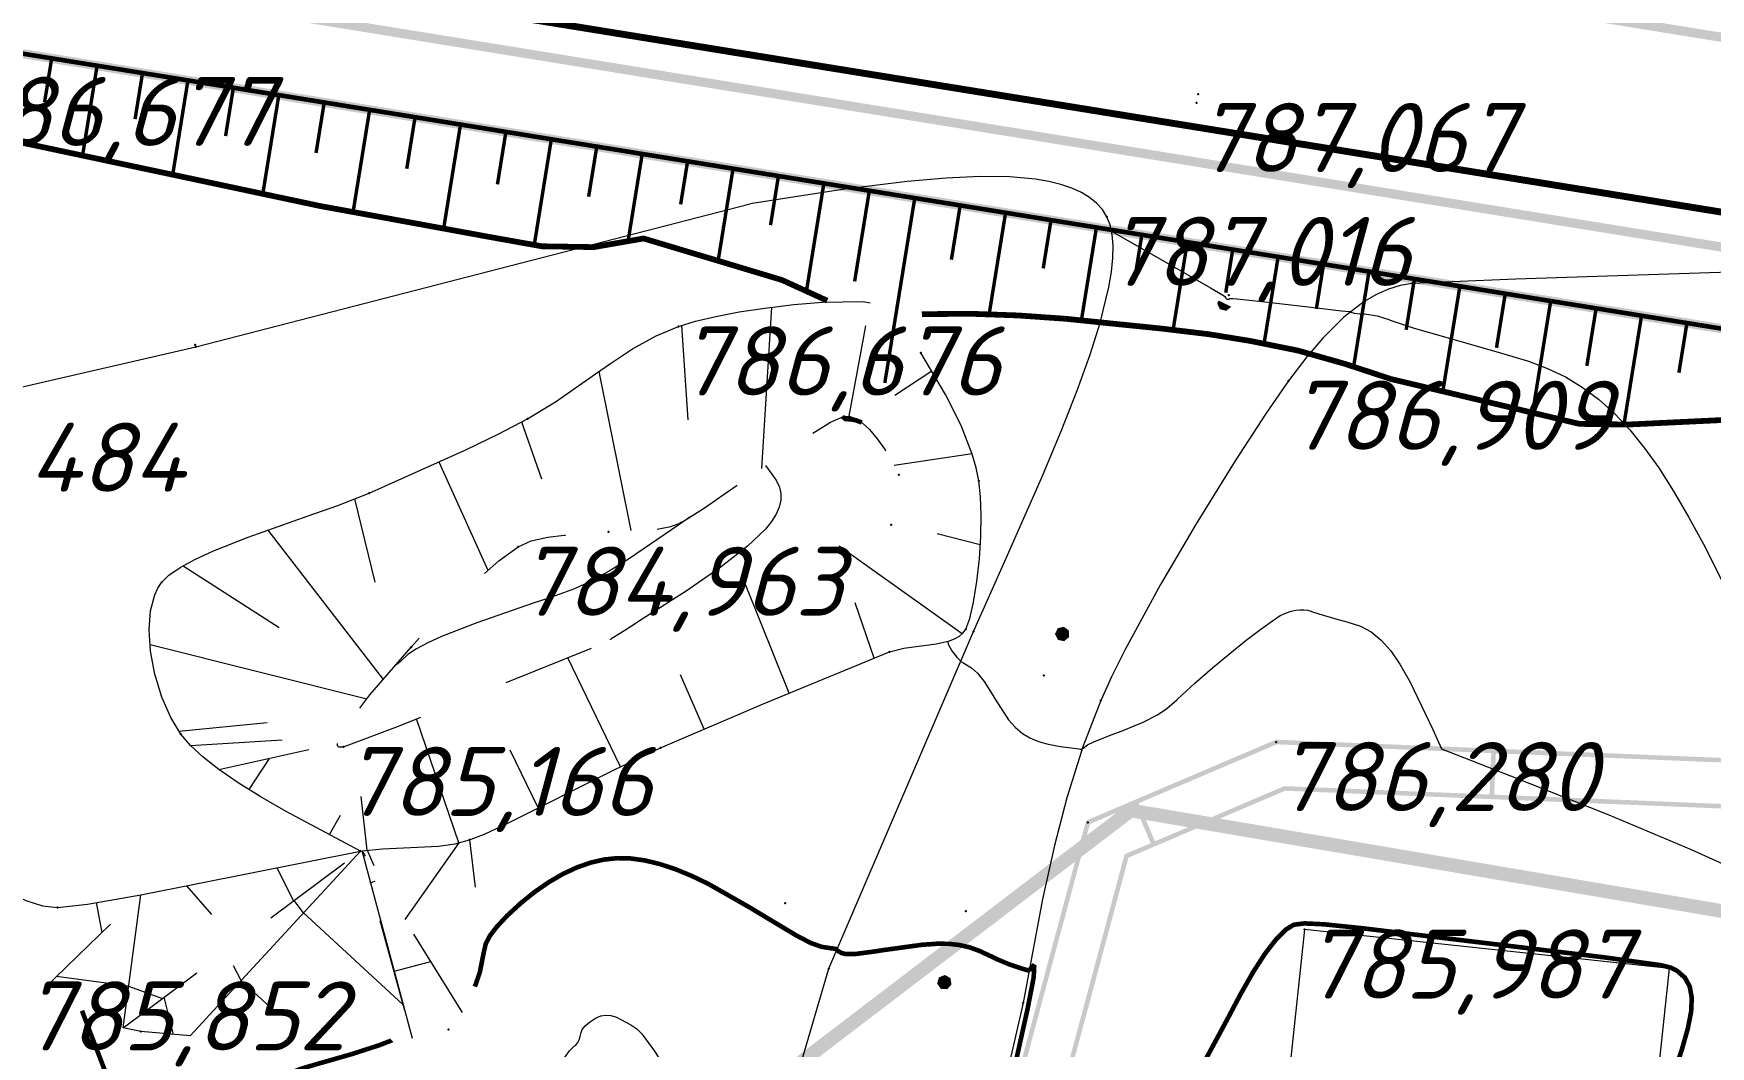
# Model space of a CAD drawing. Header units: metres. Extents: x 629572 to 645168, y 4785785 to 4790166.
# Drawn here: x 634418.71 to 634455.15, y 4788215.38 to 4788237.39 of the extents above; entities that cross this region are included whole.
import ezdxf

# ---------------------------------------------------------------- set-up
doc = ezdxf.new("R2010")
doc.units = ezdxf.units.M
for name, pattern in [('Сплошная', [0]), ('Сплошная_0_50', [0]), ('Штриховая 2', [4, 2, -2]), ('Штриховая 2_0_50', [2, 1, -1])]:
    doc.linetypes.add(name, pattern=pattern)
for name, color, linetype in [('Горизонтали', 7, 'CONTINUOUS'), ('Дороги с покрытием (край_ бровка)', 7, 'CONTINUOUS'), ('Дороги с покрытием (осевая линия)', 7, 'CONTINUOUS'), ('Дорожные полосы', 7, 'CONTINUOUS'), ('Здания и строения', 7, 'CONTINUOUS'), ('красная линия', 7, 'CONTINUOUS'), ('Нурсултан', 7, 'CONTINUOUS'), ('Общая поверхность по верху_ ПЧ или ДП_откосы', 7, 'CONTINUOUS'), ('Ограды каменные и жб (H более 1м) - по краю', 7, 'CONTINUOUS'), ('Укрепленная часть обочины', 7, 'CONTINUOUS')]:
    doc.layers.add(name, color=color, linetype=linetype)
doc.styles.add('ISOCPEUR', font='isocpeui.ttf')

msp = doc.modelspace()

# ---------------------------------------------------------------- hatches: boundary and pattern name
at = {"layer": 'Дороги с покрытием (осевая линия)'}
for points in [[(634444.732, 4788231.451), (634444.735, 4788231.454), (634444.734, 4788231.455), (634444.726, 4788231.459), (634444.726, 4788231.459), (634444.726, 4788231.459), (634444.716, 4788231.464), (634444.479, 4788231.582), (634444.471, 4788231.587), (634444.462, 4788231.591), (634444.432, 4788231.533), (634444.441, 4788231.528), (634444.432, 4788231.524), (634444.476, 4788231.429), (634444.487, 4788231.406), (634444.488, 4788231.403), (634444.489, 4788231.402), (634444.494, 4788231.401), (634444.494, 4788231.403), (634444.496, 4788231.41), (634444.494, 4788231.401), (634444.546, 4788231.396), (634444.559, 4788231.395), (634444.494, 4788231.401), (634444.62, 4788231.37), (634444.622, 4788231.378), (634444.621, 4788231.375), (634444.62, 4788231.37), (634444.629, 4788231.372), (634444.635, 4788231.378), (634444.671, 4788231.416), (634444.629, 4788231.372)], [(634441.209, 4788224.275), (634441.213, 4788224.278), (634441.213, 4788224.283), (634441.203, 4788224.283), (634441.213, 4788224.283), (634441.212, 4788224.344), (634441.211, 4788224.345), (634441.21, 4788224.402), (634441.21, 4788224.412), (634441.2, 4788224.412), (634441.21, 4788224.412), (634441.21, 4788224.417), (634441.206, 4788224.42), (634441.203, 4788224.415), (634441.2, 4788224.412), (634441.206, 4788224.42), (634441.173, 4788224.446), (634441.104, 4788224.5), (634441.1, 4788224.503), (634441.098, 4788224.502), (634441.095, 4788224.502), (634441.076, 4788224.494), (634441.034, 4788224.477), (634441.095, 4788224.502), (634440.969, 4788224.471), (634440.964, 4788224.47), (634440.962, 4788224.466), (634440.96, 4788224.461), (634440.959, 4788224.459), (634440.907, 4788224.346), (634440.905, 4788224.341), (634440.908, 4788224.337), (634440.955, 4788224.244), (634440.967, 4788224.221), (634440.968, 4788224.218), (634440.969, 4788224.217), (634440.973, 4788224.216), (634440.974, 4788224.218), (634440.975, 4788224.226), (634440.973, 4788224.216), (634441.101, 4788224.19), (634441.102, 4788224.197), (634441.102, 4788224.195), (634441.101, 4788224.19), (634441.106, 4788224.189), (634441.109, 4788224.192)], [(634438.654, 4788216.727), (634438.657, 4788216.73), (634438.656, 4788216.735), (634438.646, 4788216.734), (634438.656, 4788216.735), (634438.636, 4788216.854), (634438.635, 4788216.864), (634438.634, 4788216.868), (634438.63, 4788216.871), (634438.627, 4788216.866), (634438.625, 4788216.862), (634438.63, 4788216.871), (634438.593, 4788216.891), (634438.516, 4788216.934), (634438.512, 4788216.936), (634438.51, 4788216.936), (634438.507, 4788216.934), (634438.511, 4788216.925), (634438.507, 4788216.934), (634438.489, 4788216.924), (634438.451, 4788216.901), (634438.507, 4788216.934), (634438.387, 4788216.885), (634438.381, 4788216.879), (634438.345, 4788216.754), (634438.343, 4788216.749), (634438.346, 4788216.745), (634438.354, 4788216.751), (634438.346, 4788216.745), (634438.407, 4788216.659), (634438.421, 4788216.639), (634438.423, 4788216.636), (634438.424, 4788216.635), (634438.429, 4788216.634), (634438.559, 4788216.627), (634438.559, 4788216.637), (634438.559, 4788216.632), (634438.559, 4788216.627), (634438.567, 4788216.63), (634438.572, 4788216.638), (634438.603, 4788216.685), (634438.567, 4788216.63)]]:
    msp.add_hatch(color=7, dxfattribs=at).paths.add_polyline_path(points)
at = {"layer": 'Ограды каменные и жб (H более 1м) - по краю'}
for points in [[(634445.426, 4788221.929), (634442.64, 4788220.741), (634442.594, 4788220.721), (634442.613, 4788220.675), (634443.006, 4788219.755), (634443.025, 4788219.709), (634443.071, 4788219.729), (634445.857, 4788220.918), (634445.908, 4788220.939), (634445.908, 4788220.941), (634445.906, 4788220.949), (634445.906, 4788220.948), (634445.908, 4788220.939), (634448.233, 4788220.844), (634450.346, 4788220.758), (634450.35, 4788220.858), (634448.237, 4788220.944), (634445.89, 4788221.04), (634445.818, 4788221.01), (634443.078, 4788219.84), (634442.725, 4788220.668), (634445.465, 4788221.837), (634445.723, 4788221.948), (634445.723, 4788221.948), (634445.723, 4788221.948), (634445.723, 4788221.948), (634448.274, 4788221.844), (634450.387, 4788221.757), (634450.391, 4788221.857), (634448.278, 4788221.943), (634445.716, 4788222.048), (634445.705, 4788222.048), (634445.694, 4788222.044)], [(634456.317, 4788221.515), (634458.43, 4788221.429), (634458.434, 4788221.529), (634456.321, 4788221.615), (634453.467, 4788221.732), (634450.441, 4788221.855), (634450.391, 4788221.857), (634450.389, 4788221.807), (634450.439, 4788221.805), (634450.389, 4788221.807), (634450.348, 4788220.808), (634450.346, 4788220.758), (634450.396, 4788220.756), (634450.398, 4788220.806), (634450.396, 4788220.756), (634453.423, 4788220.633), (634456.276, 4788220.516), (634458.389, 4788220.43), (634458.393, 4788220.53), (634456.28, 4788220.616), (634453.427, 4788220.733), (634450.45, 4788220.854), (634450.487, 4788221.753), (634453.463, 4788221.632)], [(634441.401, 4788219.237), (634441.664, 4788220.216), (634441.623, 4788220.251), (634441.623, 4788220.251), (634441.662, 4788220.217), (634441.664, 4788220.216), (634442.633, 4788220.629), (634442.594, 4788220.721), (634441.602, 4788220.298), (634441.58, 4788220.288), (634441.574, 4788220.265), (634441.305, 4788219.263), (634440.563, 4788216.505), (634439.778, 4788213.58), (634439.765, 4788213.531), (634439.813, 4788213.518), (634440.779, 4788213.259), (634440.827, 4788213.246), (634440.84, 4788213.294), (634440.792, 4788213.307), (634440.84, 4788213.294), (634441.626, 4788216.22), (634442.367, 4788218.978), (634442.504, 4788219.487), (634442.482, 4788219.505), (634442.443, 4788219.539), (634442.42, 4788219.559), (634442.27, 4788219.004), (634441.529, 4788216.246), (634440.756, 4788213.369), (634439.887, 4788213.602), (634440.66, 4788216.479)], [(634442.444, 4788219.539), (634442.466, 4788219.52), (634442.504, 4788219.487), (634443.025, 4788219.709), (634442.986, 4788219.801), (634442.42, 4788219.559)]]:
    msp.add_hatch(color=7, dxfattribs=at).paths.add_polyline_path(points)

# ---------------------------------------------------------------- linework, layer by layer
at = {"layer": 'Горизонтали', "color": 34, "linetype": 'Сплошная', "lineweight": 0, "true_color": 0xa55200, "flags": 128}
for points, elevation in [([(634442.134, 4788233.098), (634442.422, 4788232.934), (634443.655, 4788232.233), (634444.285, 4788231.871), (634444.462, 4788231.766), (634444.528, 4788231.725), (634444.564, 4788231.7), (634444.593, 4788231.677), (634444.611, 4788231.654), (634444.613, 4788231.649), (634444.637, 4788231.619), (634444.68, 4788231.623), (634444.682, 4788231.624), (634444.706, 4788231.632), (634444.731, 4788231.636), (634444.773, 4788231.636), (634444.864, 4788231.629), (634445.401, 4788231.571), (634445.904, 4788231.513), (634446.474, 4788231.447), (634446.953, 4788231.392), (634447.135, 4788231.371), (634447.219, 4788231.361), (634447.31, 4788231.351), (634447.317, 4788231.35), (634447.331, 4788231.348)], 787), ([(634447.331, 4788231.348), (634447.337, 4788231.342), (634447.407, 4788231.314), (634447.528, 4788231.305), (634447.641, 4788231.299), (634447.904, 4788231.259), (634448.158, 4788231.181), (634448.193, 4788231.167), (634448.708, 4788230.993), (634449.853, 4788230.664), (634450.656, 4788230.436), (634451.195, 4788230.273), (634451.611, 4788230.116), (634451.998, 4788229.93), (634452.361, 4788229.711), (634452.719, 4788229.446), (634453.063, 4788229.138), (634453.396, 4788228.785), (634453.72, 4788228.385), (634454.025, 4788227.954), (634454.346, 4788227.451), (634454.682, 4788226.877), (634455.035, 4788226.23), (634455.776, 4788224.741), (634456.629, 4788222.869), (634457.047, 4788221.926), (634457.164, 4788221.662), (634457.202, 4788221.578), (634457.224, 4788221.529), (634457.224, 4788221.528)], 787), ([(634434.614, 4788228.006), (634434.754, 4788227.818), (634434.855, 4788227.671), (634434.916, 4788227.536), (634434.947, 4788227.397), (634434.945, 4788227.254), (634434.911, 4788227.104), (634434.844, 4788226.949), (634434.745, 4788226.79), (634434.612, 4788226.625), (634434.224, 4788226.254), (634433.653, 4788225.807), (634432.91, 4788225.29), (634431.937, 4788224.664), (634431.66, 4788224.489), (634431.441, 4788224.351), (634431.274, 4788224.246), (634431.259, 4788224.236), (634431.233, 4788224.22)], 785.5), ([(634432.971, 4788226.886), (634432.732, 4788226.717), (634431.638, 4788225.968), (634431.22, 4788225.713), (634430.789, 4788225.478), (634430.467, 4788225.329), (634429.904, 4788225.127), (634429.566, 4788225.012), (634428.343, 4788224.589), (634427.574, 4788224.292), (634427.277, 4788224.156), (634427.033, 4788224.024), (634426.844, 4788223.897), (634426.696, 4788223.765), (634426.687, 4788223.756), (634426.624, 4788223.697), (634426.598, 4788223.679), (634426.591, 4788223.68), (634426.589, 4788223.682), (634426.589, 4788223.683), (634426.588, 4788223.684), (634426.588, 4788223.684), (634426.588, 4788223.684)], 785), ([(634441.496, 4788221.84), (634441.521, 4788221.865), (634441.612, 4788221.936), (634441.747, 4788222.005), (634442.093, 4788222.137), (634442.405, 4788222.252), (634442.823, 4788222.427), (634443.136, 4788222.588), (634443.339, 4788222.727), (634443.55, 4788222.914), (634443.569, 4788222.932), (634443.944, 4788223.275), (634444.328, 4788223.608), (634444.703, 4788223.92), (634445.063, 4788224.208), (634445.379, 4788224.451), (634445.629, 4788224.633), (634445.802, 4788224.746), (634445.933, 4788224.805), (634446.04, 4788224.84), (634446.136, 4788224.862), (634446.225, 4788224.873), (634446.31, 4788224.873), (634446.391, 4788224.862), (634446.47, 4788224.838), (634446.481, 4788224.834), (634446.64, 4788224.781), (634447.007, 4788224.678), (634447.245, 4788224.611), (634447.542, 4788224.513), (634447.776, 4788224.389), (634447.995, 4788224.212), (634448.201, 4788223.978), (634448.398, 4788223.689), (634448.614, 4788223.311), (634449.118, 4788222.267), (634449.306, 4788221.851)], 786.5), ([(634438.58, 4788224.185), (634438.579, 4788224.177), (634438.585, 4788224.123), (634438.661, 4788223.982), (634438.715, 4788223.913), (634438.773, 4788223.845), (634438.82, 4788223.791), (634438.834, 4788223.775), (634438.846, 4788223.761), (634438.855, 4788223.751), (634438.856, 4788223.75), (634438.857, 4788223.749)], 786.5), ([(634438.857, 4788223.749), (634438.921, 4788223.713), (634439.09, 4788223.607), (634439.223, 4788223.493), (634439.365, 4788223.314), (634439.573, 4788222.977), (634439.574, 4788222.975), (634439.898, 4788222.483), (634440.047, 4788222.314), (634440.196, 4788222.185), (634440.357, 4788222.086), (634440.544, 4788222.008), (634440.756, 4788221.95), (634441.023, 4788221.904), (634441.434, 4788221.847), (634441.463, 4788221.844), (634441.477, 4788221.842), (634441.493, 4788221.84), (634441.493, 4788221.84), (634441.496, 4788221.84)], 786.5), ([(634449.306, 4788221.851), (634450.806, 4788221.265), (634452.938, 4788220.417), (634454.733, 4788219.661), (634456.331, 4788218.94), (634457.709, 4788218.261), (634458.872, 4788217.631), (634460.368, 4788216.764), (634461.655, 4788216.016), (634462.626, 4788215.482), (634463.55, 4788215.012), (634464.45, 4788214.598), (634465.586, 4788214.137), (634466.738, 4788213.735), (634467.868, 4788213.406), (634468.952, 4788213.157), (634469.963, 4788212.992), (634470.897, 4788212.911), (634471.333, 4788212.903), (634471.747, 4788212.916), (634472.138, 4788212.95), (634472.506, 4788213.006), (634473.038, 4788213.135), (634473.552, 4788213.32), (634474.048, 4788213.561), (634474.528, 4788213.859), (634474.983, 4788214.207), (634475.431, 4788214.614), (634475.872, 4788215.082), (634476.389, 4788215.695), (634476.651, 4788216.011), (634477.013, 4788216.402), (634477.325, 4788216.671), (634477.46, 4788216.758), (634477.584, 4788216.816), (634477.696, 4788216.844), (634477.81, 4788216.847), (634477.862, 4788216.845), (634477.91, 4788216.842), (634477.944, 4788216.841), (634477.947, 4788216.84), (634477.952, 4788216.84)], 786.5), ([(634419.626, 4788205.448), (634417.328, 4788206.02), (634414.185, 4788206.811), (634411.876, 4788207.419), (634410.223, 4788207.892), (634409.654, 4788208.074), (634409.257, 4788208.22), (634409.063, 4788208.31), (634408.952, 4788208.386), (634408.923, 4788208.449), (634408.974, 4788208.499), (634409.101, 4788208.536), (634409.309, 4788208.565), (634410.05, 4788208.602), (634410.69, 4788208.63), (634411.058, 4788208.672), (634411.214, 4788208.713), (634411.326, 4788208.771), (634411.403, 4788208.848), (634411.468, 4788208.968), (634411.531, 4788209.089), (634411.602, 4788209.182), (634411.697, 4788209.266), (634411.818, 4788209.344), (634412.157, 4788209.487), (634412.628, 4788209.612), (634413.366, 4788209.742), (634414.391, 4788209.874), (634415.713, 4788210.011), (634417.684, 4788210.191), (634420.783, 4788210.487), (634421.916, 4788210.628), (634423.2, 4788210.816), (634424.037, 4788210.94), (634424.556, 4788210.997), (634424.971, 4788211.012), (634425.314, 4788210.985), (634425.575, 4788210.926), (634425.837, 4788210.833), (634426.104, 4788210.704), (634426.431, 4788210.513), (634426.795, 4788210.309), (634426.922, 4788210.263), (634427.034, 4788210.246), (634427.18, 4788210.266), (634427.333, 4788210.34), (634427.502, 4788210.47), (634427.749, 4788210.702), (634428.126, 4788211.052), (634428.46, 4788211.315), (634428.79, 4788211.532), (634429.285, 4788211.824), (634429.854, 4788212.161), (634430.222, 4788212.415), (634430.49, 4788212.652), (634430.659, 4788212.878), (634430.716, 4788213.008), (634430.749, 4788213.146), (634430.757, 4788213.293), (634430.741, 4788213.451), (634430.64, 4788213.792), (634430.424, 4788214.241), (634430.268, 4788214.56), (634430.202, 4788214.778), (634430.194, 4788214.97), (634430.243, 4788215.134), (634430.353, 4788215.284), (634430.462, 4788215.394), (634430.463, 4788215.394), (634430.489, 4788215.414), (634430.512, 4788215.437), (634430.535, 4788215.468), (634430.565, 4788215.527), (634430.589, 4788215.6), (634430.606, 4788215.684), (634430.606, 4788215.685), (634430.629, 4788215.749), (634430.699, 4788215.831), (634430.81, 4788215.927), (634430.923, 4788216), (634431.034, 4788216.046), (634431.141, 4788216.064), (634431.253, 4788216.054), (634431.379, 4788216.017), (634431.688, 4788215.853), (634431.82, 4788215.763), (634431.926, 4788215.66), (634432.203, 4788215.278), (634432.344, 4788215.057), (634432.661, 4788214.564), (634432.919, 4788214.2), (634433.161, 4788213.905), (634433.387, 4788213.679), (634433.648, 4788213.488), (634433.935, 4788213.344), (634434.244, 4788213.25), (634434.598, 4788213.199), (634434.719, 4788213.187), (634434.772, 4788213.182), (634434.833, 4788213.176), (634434.836, 4788213.176), (634434.845, 4788213.175)], 785.5)]:
    msp.add_lwpolyline(points, dxfattribs=dict(at, elevation=elevation))
at = {"layer": 'Горизонтали', "color": 34, "linetype": 'Сплошная', "lineweight": 0, "const_width": 0.1, "elevation": 786, "flags": 128}
for points in [[(634436.295, 4788229.068), (634436.303, 4788229.057), (634436.354, 4788229.015), (634436.417, 4788229.012), (634436.458, 4788229.012), (634436.581, 4788228.989), (634436.685, 4788228.948), (634436.705, 4788228.938)], [(634428.298, 4788216.683), (634428.317, 4788216.731), (634428.407, 4788216.999), (634428.493, 4788217.431), (634428.495, 4788217.44), (634428.535, 4788217.614), (634428.621, 4788217.782), (634428.774, 4788217.983), (634428.999, 4788218.222), (634429.293, 4788218.494), (634429.598, 4788218.74), (634429.905, 4788218.953), (634430.212, 4788219.131), (634430.515, 4788219.272), (634430.813, 4788219.377), (634431.106, 4788219.444), (634431.393, 4788219.474), (634431.681, 4788219.468), (634431.987, 4788219.426), (634432.309, 4788219.349), (634432.65, 4788219.237), (634433.003, 4788219.092), (634433.38, 4788218.911), (634434.268, 4788218.405), (634434.656, 4788218.171), (634435.275, 4788217.8), (634435.593, 4788217.633), (634435.831, 4788217.548), (634436.052, 4788217.514), (634436.064, 4788217.514), (634436.145, 4788217.499), (634436.145, 4788217.499), (634436.151, 4788217.489), (634436.162, 4788217.479), (634436.164, 4788217.476)], [(634439.17, 4788211.127), (634439.275, 4788211.431), (634439.707, 4788212.624), (634439.782, 4788212.772), (634439.86, 4788212.83), (634439.979, 4788212.834), (634440.226, 4788212.783), (634440.369, 4788212.751), (634440.742, 4788212.68), (634441.075, 4788212.646), (634441.394, 4788212.645), (634441.697, 4788212.68), (634441.988, 4788212.75), (634442.263, 4788212.856), (634442.523, 4788212.997), (634442.766, 4788213.174), (634442.975, 4788213.364), (634443.188, 4788213.595), (634443.405, 4788213.868), (634443.629, 4788214.183), (634444.09, 4788214.934), (634444.659, 4788215.99), (634444.929, 4788216.502), (634445.217, 4788217.008), (634445.477, 4788217.409), (634445.71, 4788217.709), (634445.931, 4788217.928), (634446.095, 4788218.027), (634446.325, 4788218.057), (634446.749, 4788218.037), (634447.552, 4788217.955), (634452.841, 4788217.319), (634454.069, 4788217.149), (634454.286, 4788217.096), (634454.427, 4788217.024), (634454.596, 4788216.876), (634454.699, 4788216.686), (634454.744, 4788216.441), (634454.73, 4788216.139), (634454.658, 4788215.773), (634454.526, 4788215.305), (634454.337, 4788214.742), (634454.075, 4788214.04), (634453.883, 4788213.538)], [(634436.164, 4788217.476), (634436.188, 4788217.458), (634436.263, 4788217.415), (634436.356, 4788217.391), (634436.583, 4788217.393), (634437.017, 4788217.451), (634437.159, 4788217.474), (634438.015, 4788217.592), (634438.334, 4788217.614), (634438.599, 4788217.613), (634438.829, 4788217.587), (634439.049, 4788217.536), (634439.261, 4788217.46), (634439.514, 4788217.342), (634439.622, 4788217.288), (634439.909, 4788217.167), (634440.225, 4788217.063), (634440.306, 4788217.04), (634440.337, 4788217.031), (634440.342, 4788217.031), (634440.342, 4788217.031), (634440.342, 4788217.031), (634440.342, 4788217.032), (634440.342, 4788217.032), (634440.342, 4788217.032)], [(634440.342, 4788217.032), (634440.38, 4788217.081), (634440.429, 4788217.131), (634440.454, 4788217.115), (634440.442, 4788216.882), (634440.31, 4788216.2), (634439.983, 4788214.733), (634439.976, 4788214.702), (634439.733, 4788213.622), (634439.497, 4788212.577), (634439.313, 4788211.762), (634439.313, 4788211.762), (634439.244, 4788211.452), (634439.213, 4788211.315), (634439.177, 4788211.156), (634439.176, 4788211.151), (634439.17, 4788211.127)], [(634419.76, 4788216.16), (634419.786, 4788216.093), (634419.974, 4788215.596), (634420.395, 4788214.502), (634420.677, 4788213.797), (634420.782, 4788213.587), (634420.831, 4788213.535), (634420.887, 4788213.506), (634421.044, 4788213.507), (634421.326, 4788213.588), (634421.753, 4788213.739), (634422.271, 4788213.949), (634423.004, 4788214.267), (634424.06, 4788214.721), (634424.532, 4788214.901), (634424.937, 4788215.021), (634424.969, 4788215.029), (634425.63, 4788215.218), (634426.224, 4788215.411), (634426.46, 4788215.502), (634426.472, 4788215.507), (634426.482, 4788215.512), (634426.489, 4788215.515), (634426.49, 4788215.515), (634426.491, 4788215.516)]]:
    msp.add_lwpolyline(points, dxfattribs=at)
at = {"layer": 'Дороги с покрытием (край_ бровка)', "color": 251, "linetype": 'Сплошная', "lineweight": 0, "true_color": 0x636466, "flags": 128}
for points in [[(634432.481, 4788203.403), (634432.843, 4788205.508), (634433.684, 4788208.256), (634434.01, 4788210.333), (634435.992, 4788217.076), (634439.137, 4788224.4), (634439.841, 4788225.993), (634440.611, 4788227.732), (634441.041, 4788228.752), (634441.39, 4788229.635), (634441.671, 4788230.416), (634441.888, 4788231.107), (634442.077, 4788231.879), (634442.134, 4788232.215), (634442.165, 4788232.518), (634442.171, 4788232.789), (634442.151, 4788233.027), (634442.106, 4788233.235), (634442.035, 4788233.41), (634441.936, 4788233.566), (634441.81, 4788233.706), (634441.658, 4788233.831), (634441.478, 4788233.941), (634441.271, 4788234.035), (634441.036, 4788234.114), (634440.773, 4788234.178), (634440.482, 4788234.227), (634439.925, 4788234.277), (634439.28, 4788234.286), (634438.541, 4788234.253), (634437.692, 4788234.178), (634436.291, 4788234.002), (634434.284, 4788233.695)], [(634400.698, 4788224.822), (634403.583, 4788225.392), (634410.109, 4788224.687), (634414.849, 4788228.885), (634422.233, 4788230.582), (634434.284, 4788233.695)], [(634528.275, 4788177.752), (634528.275, 4788177.752), (634529.42, 4788179.687), (634530.003, 4788180.718), (634530.503, 4788181.65), (634531.016, 4788182.685), (634531.459, 4788183.669), (634531.919, 4788184.818), (634532.482, 4788186.338), (634533.638, 4788189.669), (634534.671, 4788192.819), (634535.071, 4788194.119), (634535.501, 4788195.614), (634536.059, 4788197.643), (634536.273, 4788198.428), (634537.068, 4788201.235), (634538.082, 4788204.542), (634539.085, 4788207.744), (634539.154, 4788207.96), (634539.829, 4788210.124), (634540.081, 4788210.937), (634540.205, 4788211.33), (634540.563, 4788212.541), (634540.686, 4788213.054), (634540.731, 4788213.388), (634540.708, 4788213.655), (634540.625, 4788213.94), (634540.502, 4788214.205), (634540.337, 4788214.473), (634540.156, 4788214.711), (634539.952, 4788214.934), (634537.895, 4788216.838), (634534.321, 4788220.097), (634532.731, 4788221.526), (634531.907, 4788222.244), (634530.934, 4788223.009), (634530.391, 4788223.381), (634529.886, 4788223.674), (634529.312, 4788223.933), (634529.033, 4788224.028), (634528.756, 4788224.101), (634527.778, 4788224.262), (634525.718, 4788224.539), (634523.855, 4788224.778), (634520.45, 4788225.218), (634517.458, 4788225.626), (634515.192, 4788225.968), (634512.614, 4788226.403), (634508.747, 4788227.084), (634502.673, 4788228.174), (634500.468, 4788228.57), (634493.429, 4788229.819), (634491.289, 4788230.212), (634488.368, 4788230.8), (634488.041, 4788230.867), (634484.969, 4788231.479), (634482.648, 4788231.892), (634481.177, 4788232.114), (634479.798, 4788232.287), (634478.485, 4788232.414), (634477.225, 4788232.495), (634475.71, 4788232.538), (634473.597, 4788232.552), (634470.9, 4788232.537), (634467.648, 4788232.492), (634461.827, 4788232.372), (634455.357, 4788232.197), (634450.923, 4788232.053), (634448.669, 4788231.958), (634448.41, 4788231.917), (634448.15, 4788231.839), (634447.889, 4788231.723), (634447.626, 4788231.569), (634447.184, 4788231.227), (634446.729, 4788230.774), (634446.38, 4788230.366), (634445.98, 4788229.848), (634445.494, 4788229.146), (634444.819, 4788228.105), (634443.974, 4788226.737), (634443.2, 4788225.419), (634442.428, 4788224.006), (634442.133, 4788223.413), (634441.901, 4788222.903), (634441.511, 4788221.893), (634441.162, 4788220.786), (634440.893, 4788219.753), (634440.634, 4788218.582), (634440.211, 4788216.334), (634438.127, 4788207.244), (634436.202, 4788203.074)]]:
    msp.add_lwpolyline(points, dxfattribs=at)
at = {"layer": 'Дорожные полосы', "color": 5, "linetype": 'Сплошная_0_50', "lineweight": 0, "true_color": 0x0000ff, "const_width": 0.2, "flags": 128}
msp.add_lwpolyline([(634184.117, 4788279.697), (634206.908, 4788276.342), (634206.91, 4788276.342), (634206.912, 4788276.341, 0.000471), (634281.527, 4788265.429), (634281.529, 4788265.428), (634281.531, 4788265.428), (634283.009, 4788265.213), (635550.153, 4788060.113), (635648.941, 4788044.579), (635678.505, 4788039.794), (635722.086, 4788032.538), (635722.088, 4788032.538), (635722.09, 4788032.538, 0.00032), (635772.551, 4788024.17), (635772.553, 4788024.17), (635772.555, 4788024.169), (635777.171, 4788023.407), (636059.18, 4787978.131, -0.011051), (636375.683, 4787920.115), (636376.232, 4787920.002), (636382.354, 4787918.739), (636388.481, 4787917.479), (636394.62, 4787916.22), (636400.761, 4787914.969), (636406.909, 4787913.726), (636413.065, 4787912.495), (636419.228, 4787911.277), (636425.399, 4787910.075), (636431.579, 4787908.891), (636437.768, 4787907.728), (636443.966, 4787906.588), (636450.174, 4787905.474), (636456.392, 4787904.388), (636462.621, 4787903.333), (636468.86, 4787902.311), (636475.092, 4787901.327, 0.051615), (636683.572, 4787890.828, 0.051615)], format="xyb", dxfattribs=at)
at = {"layer": 'Дорожные полосы', "color": 5, "linetype": 'Сплошная', "lineweight": 0, "true_color": 0x0000ff, "const_width": 0.15, "flags": 128}
msp.add_lwpolyline([(634319.342, 4788254.774), (634339.085, 4788251.578), (634355, 4788249.762), (635549.529, 4788056.415), (635648.316, 4788040.881), (635677.931, 4788036.088), (635721.537, 4788028.828), (635721.539, 4788028.828), (635721.539, 4788028.828), (635721.541, 4788028.828, 0.00032), (635772.006, 4788020.459), (635772.008, 4788020.459), (635772.008, 4788020.459), (635772.01, 4788020.459), (635776.601, 4788019.701), (636058.585, 4787974.428), (636058.585, 4787974.428, -0.011051), (636374.926, 4787916.442), (636374.926, 4787916.442), (636375.474, 4787916.329), (636381.599, 4787915.066), (636387.73, 4787913.805), (636393.868, 4787912.546), (636400.015, 4787911.294), (636406.169, 4787910.05), (636412.332, 4787908.817), (636418.505, 4787907.597), (636424.687, 4787906.393), (636430.879, 4787905.207), (636437.082, 4787904.041), (636443.295, 4787902.898), (636449.52, 4787901.781), (636455.756, 4787900.692), (636462.004, 4787899.634), (636468.263, 4787898.608), (636474.536, 4787897.619, 0.058457), (636711.485, 4787888.928, 0.004041), (636727.862, 4787890.449), (636727.864, 4787890.449), (636727.866, 4787890.45), (636729.313, 4787890.597), (636730.76, 4787890.746), (636732.207, 4787890.898), (636733.654, 4787891.051), (636735.1, 4787891.206), (636736.547, 4787891.363), (636737.993, 4787891.523), (636739.439, 4787891.684), (636740.884, 4787891.846), (636742.33, 4787892.011), (636743.775, 4787892.177), (636745.22, 4787892.346), (636750.683, 4787892.997), (636756.143, 4787893.671), (636761.6, 4787894.366), (636767.054, 4787895.082), (636772.507, 4787895.815), (636777.957, 4787896.565), (636783.404, 4787897.33), (636788.851, 4787898.108), (636794.295, 4787898.897), (636799.738, 4787899.697), (636805.179, 4787900.505), (636808.461, 4787900.996), (636811.742, 4787901.489), (636819.763, 4787902.664), (636827.774, 4787903.843), (636827.774, 4787903.843), (636827.779, 4787903.843), (636827.779, 4787903.843, 0.000191), (636841.455, 4787905.863, 0.001382), (636940.491, 4787920.352, 0.001203), (637026.545, 4787933.792), (637026.546, 4787933.792), (637026.547, 4787933.793), (637026.547, 4787933.793), (637026.547, 4787933.793), (637026.547, 4787933.793), (637026.549, 4787933.793), (637026.55, 4787933.793, -0.001264), (637136.636, 4787950.973), (637136.636, 4787950.973), (637241.37, 4787967.047)], format="xyb", dxfattribs=at)
at = {"layer": 'Дорожные полосы', "color": 6, "linetype": 'Сплошная', "lineweight": 0, "true_color": 0xff00ff, "const_width": 0.2, "flags": 128}
for points in [[(634341.326, 4788250.569), (634354.88, 4788249.022), (634529.617, 4788220.739)], [(634341.459, 4788250.553), (634354.88, 4788249.022), (634529.617, 4788220.739)]]:
    msp.add_lwpolyline(points, dxfattribs=at)
at = {"layer": 'Здания и строения', "color": 8, "linetype": 'Сплошная', "lineweight": 0, "flags": 128}
msp.add_lwpolyline([(634446.326, 4788217.923), (634444.82, 4788203.794), (634452.754, 4788202.948), (634454.26, 4788217.077), (634446.326, 4788217.923)], close=True, dxfattribs=at)
at = {"layer": 'красная линия', "color": 1, "linetype": 'Сплошная_0_50', "lineweight": 0, "true_color": 0xff0000, "const_width": 0.3, "elevation": 794.579, "flags": 128}
msp.add_lwpolyline([(635320.137, 4788059.506), (634985.355, 4788102.587), (634940.044, 4788116.908), (634898.849, 4788132.114), (634827.353, 4788142.613), (634829.041, 4788150.889), (634803.75, 4788153.197), (634741.75, 4788165.398), (634643.038, 4788172.889), (634637.145, 4788183.115), (634482.541, 4788213.707), (634442.553, 4788220.511), (634430.34, 4788211.192), (634409.151, 4788208.211), (634377.252, 4788213.601), (634364.752, 4788234.811), (634327.948, 4788241.586), (634037.251, 4788125.906), (633755.75, 4787960.189), (633740.048, 4787969.79), (633706.25, 4787916.702), (633678.555, 4787933.292), (633731.66, 4788017.386), (633754.949, 4788053.689), (633734.646, 4788065.299), (633749.642, 4788090.416), (633730.852, 4788097.487), (633705.25, 4788109.889), (633734.851, 4788214.392), (633702.738, 4788216.909), (633716.652, 4788255.713), (633682.838, 4788267.798), (633706.754, 4788323.81), (633460.25, 4788373.303), (633402.451, 4788382.295), (633380.345, 4788382.293), (633352.451, 4788386.192), (633331.041, 4788408.309), (633256.053, 4788419.898), (633167.836, 4788431.414), (633120.156, 4788439.093), (633026.641, 4788457.114), (632680.743, 4788510.71), (632641.247, 4788516.793)], dxfattribs=at)
at = {"layer": 'Нурсултан', "color": 251, "linetype": 'Сплошная', "lineweight": 0, "flags": 128}
for points in [[(634425.813, 4788219.629), (634424.201, 4788220.49), (634423.633, 4788220.817), (634423.155, 4788221.114), (634422.738, 4788221.4), (634422.394, 4788221.669), (634422.118, 4788221.924), (634421.91, 4788222.166), (634421.688, 4788222.529), (634421.495, 4788222.975), (634421.346, 4788223.469), (634421.252, 4788223.973), (634421.221, 4788224.438), (634421.252, 4788224.852), (634421.343, 4788225.197), (634421.41, 4788225.341), (634421.491, 4788225.464), (634421.651, 4788225.623), (634421.891, 4788225.789), (634422.21, 4788225.965), (634422.615, 4788226.151), (634423.373, 4788226.451), (634424.678, 4788226.91), (634425.317, 4788227.135), (634426.002, 4788227.405), (634428.114, 4788228.355), (634428.818, 4788228.696), (634429.445, 4788229.021), (634430.076, 4788229.405), (634430.919, 4788229.997), (634431.245, 4788230.226), (634431.727, 4788230.541), (634432.242, 4788230.826), (634432.723, 4788231.029), (634433.092, 4788231.142), (634433.534, 4788231.247), (634434.042, 4788231.343), (634434.602, 4788231.428), (634435.233, 4788231.502), (634435.851, 4788231.554), (634436.74, 4788231.569), (634436.888, 4788231.539)], [(634425.846, 4788219.634), (634426.289, 4788219.679), (634427.51, 4788219.732), (634427.87, 4788219.786), (634428.184, 4788219.871), (634428.52, 4788220.005), (634429.003, 4788220.229), (634431.338, 4788221.401), (634432.33, 4788221.871), (634434.551, 4788222.822), (634437.31, 4788223.955), (634437.617, 4788224.037), (634438.32, 4788224.13), (634438.593, 4788224.188), (634438.724, 4788224.237), (634438.829, 4788224.296), (634438.91, 4788224.368), (634438.969, 4788224.453), (634439.055, 4788224.685), (634439.137, 4788225.038), (634439.209, 4788225.484), (634439.263, 4788225.979), (634439.295, 4788226.464), (634439.303, 4788226.922), (634439.287, 4788227.329), (634439.248, 4788227.672), (634439.19, 4788227.959), (634439.108, 4788228.254), (634438.868, 4788228.875), (634438.527, 4788229.549), (634437.993, 4788230.458)], [(634426.941, 4788215.553), (634425.846, 4788219.634), (634426.289, 4788219.679), (634427.51, 4788219.732), (634427.87, 4788219.786), (634428.184, 4788219.871), (634428.307, 4788218.844)], [(634406.26, 4788215.761), (634406.852, 4788218.077), (634407.258, 4788217.89), (634407.659, 4788217.745), (634408.097, 4788217.631), (634408.569, 4788217.549), (634409.074, 4788217.501), (634409.615, 4788217.486), (634410.189, 4788217.504), (634410.8, 4788217.555), (634411.45, 4788217.639), (634412.148, 4788217.757), (634412.608, 4788217.87), (634413.138, 4788218.05), (634413.817, 4788218.331), (634414.216, 4788218.511), (634415.627, 4788219.148), (634416.105, 4788219.318), (634416.463, 4788219.392), (634416.753, 4788219.382), (634417.071, 4788219.299), (634417.432, 4788219.14), (634418.203, 4788218.713), (634418.542, 4788218.551), (634418.903, 4788218.435), (634419.229, 4788218.402), (634419.88, 4788218.475), (634421.038, 4788218.675), (634425.813, 4788219.629), (634422.113, 4788215.614), (634421.037, 4788215.709), (634420.653, 4788215.786), (634421.038, 4788218.675)]]:
    msp.add_lwpolyline(points, dxfattribs=at)
at = {"layer": 'Нурсултан', "color": 251, "linetype": 'Continuous', "lineweight": 0, "flags": 128}
for points in [[(634434.745, 4788231.445), (634434.526, 4788227.945)], [(634432.788, 4788231.049), (634432.926, 4788228.997)], [(634430.989, 4788230.046), (634431.687, 4788226.591)], [(634438.23, 4788230.055), (634437.423, 4788229.526)], [(634429.315, 4788228.954), (634429.748, 4788227.72)], [(634427.514, 4788228.085), (634428.583, 4788225.729)], [(634439.105, 4788228.261), (634437.413, 4788228.004)], [(634425.684, 4788227.28), (634426.127, 4788225.472)], [(634423.802, 4788226.602), (634426.309, 4788223.359)], [(634438.885, 4788224.346), (634436.212, 4788226.254)], [(634439.283, 4788226.281), (634438.348, 4788226.524)], [(634421.961, 4788225.828), (634424.046, 4788224.49)], [(634435.127, 4788223.059), (634434.178, 4788225.423)], [(634436.978, 4788223.819), (634436.56, 4788225.022)], [(634421.243, 4788224.115), (634425.952, 4788222.935)], [(634431.462, 4788221.459), (634430.317, 4788223.829)], [(634433.285, 4788222.28), (634432.77, 4788223.459)], [(634421.867, 4788222.236), (634423.787, 4788222.425)], [(634427.95, 4788219.808), (634427.032, 4788222.502)], [(634423.394, 4788220.966), (634423.834, 4788221.643)], [(634429.673, 4788220.565), (634429.065, 4788221.822)], [(634425.959, 4788219.646), (634425.826, 4788220.817)], [(634425.138, 4788219.989), (634425.377, 4788220.411)], [(634427.95, 4788219.808), (634426.775, 4788218.142)], [(634425.959, 4788219.646), (634426.106, 4788219.314)], [(634423.996, 4788219.266), (634424.356, 4788218.544)], [(634426.03, 4788218.949), (634426.017, 4788218.946)], [(634426.03, 4788218.949), (634426.134, 4788218.977)], [(634422.035, 4788218.874), (634422.576, 4788218.247)], [(634420.069, 4788218.508), (634420.195, 4788217.858)], [(634424.576, 4788218.287), (634424.368, 4788218.553)], [(634424.576, 4788218.287), (634426.735, 4788216.296)], [(634423.22, 4788216.816), (634423.051, 4788217.131)], [(634426.548, 4788217.018), (634427.342, 4788217.23)], [(634420.773, 4788216.692), (634419.208, 4788216.901)], [(634423.22, 4788216.816), (634423.941, 4788216.152)], [(634426.548, 4788217.018), (634426.536, 4788217.015)], [(634420.773, 4788216.692), (634421.507, 4788216.422)], [(634421.749, 4788215.646), (634421.549, 4788216.454)]]:
    msp.add_lwpolyline(points, dxfattribs=at)
at = {"layer": 'Нурсултан', "color": 251, "linetype": 'Штриховая 2', "lineweight": 0, "flags": 128}
for points in [[(634436.435, 4788229.076), (634436.888, 4788231.539)], [(634422.118, 4788221.924), (634425.363, 4788222.121), (634425.503, 4788222.35), (634426.017, 4788223.02), (634426.912, 4788224.061), (634427.538, 4788224.735), (634428.236, 4788225.422), (634428.818, 4788225.937), (634429.237, 4788226.241), (634429.524, 4788226.367), (634429.887, 4788226.452), (634430.24, 4788226.494), (634431.201, 4788226.562), (634432.293, 4788226.628), (634432.554, 4788226.679), (634432.775, 4788226.762), (634433.268, 4788227.074), (634435.523, 4788228.634), (634436.029, 4788228.946), (634436.311, 4788229.075), (634436.435, 4788229.076), (634436.57, 4788229.028), (634436.715, 4788228.932), (634436.871, 4788228.787), (634437.04, 4788228.588), (634437.212, 4788228.344), (634437.383, 4788228.063), (634437.515, 4788227.804), (634437.564, 4788227.655), (634437.595, 4788227.481), (634437.603, 4788227.302), (634437.589, 4788227.132), (634437.555, 4788226.988), (634437.501, 4788226.869), (634437.43, 4788226.778), (634437.343, 4788226.716)], [(634425.306, 4788221.968), (634425.308, 4788221.921), (634425.332, 4788221.892), (634425.44, 4788221.892), (634426.64, 4788222.344), (634431.923, 4788224.478)], [(634422.738, 4788221.4), (634425.306, 4788221.968), (634425.363, 4788222.121)], [(634420.653, 4788215.786), (634425.813, 4788219.629), (634426.941, 4788215.553), (634427.592, 4788215.691), (634427.725, 4788215.752), (634427.851, 4788215.839), (634428.062, 4788216.072), (634425.846, 4788219.634)], [(634406.436, 4788218.307), (634406.26, 4788215.761), (634406.381, 4788215.78), (634406.523, 4788215.779), (634406.804, 4788215.737), (634407.497, 4788215.577), (634407.801, 4788215.544), (634409.59, 4788215.486), (634410.712, 4788215.477), (634411.6, 4788215.513), (634411.925, 4788215.548), (634412.17, 4788215.595), (634412.356, 4788215.656), (634412.554, 4788215.745), (634412.991, 4788216.015), (634413.442, 4788216.365), (634414.279, 4788217.091), (634414.544, 4788217.274), (634414.85, 4788217.389), (634415.201, 4788217.46), (634415.588, 4788217.483), (634415.99, 4788217.458), (634416.432, 4788217.376), (634417.068, 4788217.218), (634417.793, 4788217.011), (634418.458, 4788216.796), (634418.904, 4788216.607), (634421.038, 4788218.675)]]:
    msp.add_lwpolyline(points, dxfattribs=at)
at = {"layer": 'Нурсултан', "color": 7}
for p in [(634444.02, 4788236.076, 0.323), (634443.978, 4788235.884, 0.39), (634442.035, 4788233.41, 0.339), (634444.681, 4788231.705, 0.326), (634448.669, 4788231.958, 0.39), (634432.723, 4788231.029, -0.001), (634422.217, 4788230.628, -0.224), (634422.233, 4788230.582, -0.074), (634437.993, 4788230.458, 0.008), (634445.98, 4788229.848, 0.232), (634429.445, 4788229.021, -0.4), (634436.311, 4788229.075, -0.673), (634437.515, 4788227.804, -0.69), (634426.002, 4788227.405, -0.197), (634439.248, 4788227.672, -0.06), (634432.775, 4788226.762, -1.735), (634437.343, 4788226.716, -0.823), (634429.237, 4788226.241, -1.714), (634431.201, 4788226.562, -1.772), (634421.491, 4788225.464, -0.071), (634438.969, 4788224.453, -0.128), (634426.912, 4788224.061, -1.712), (634439.137, 4788224.4, -0.128), (634439.137, 4788224.4, -786.677), (634437.31, 4788223.955, -0.308), (634440.664, 4788223.444, -0.017), (634441.901, 4788222.903, -0.062), (634421.91, 4788222.166, -0.298), (634425.44, 4788221.892, -1.511), (634432.33, 4788221.871, -0.51), (634445.714, 4788221.998, -0.397), (634441.622, 4788220.252, -0.466), (634428.184, 4788219.871, -0.586), (634425.813, 4788219.629, -0.67), (634419.229, 4788218.402, 0.097), (634435.044, 4788218.494, -0.614), (634438.969, 4788218.325, -0.591), (634446.326, 4788217.923, -0.69), (634435.992, 4788217.076, -0.706), (634440.211, 4788216.334, -0.748), (634421.037, 4788215.709, -0.539), (634427.725, 4788215.752, -0.709)]:
    msp.add_point(p, dxfattribs=at)
at = {"layer": 'Общая поверхность по верху_ ПЧ или ДП_откосы', "color": 30, "linetype": 'Сплошная_0_50', "lineweight": 0, "true_color": 0xff7f27, "const_width": 0.1, "flags": 128}
msp.add_lwpolyline([(634529.317, 4788218.888), (634529.312, 4788218.889), (634524.399, 4788219.602), (634504.67, 4788222.884), (634484.946, 4788226.197), (634465.203, 4788229.392), (634463.811, 4788229.617), (634463.806, 4788229.618), (634463.801, 4788229.619), (634462.621, 4788229.81), (634461.437, 4788230.002), (634460.252, 4788230.193), (634459.068, 4788230.385), (634457.883, 4788230.577), (634456.848, 4788230.745), (634455.812, 4788230.912), (634454.777, 4788231.08), (634453.742, 4788231.247), (634452.707, 4788231.415), (634451.671, 4788231.582), (634450.636, 4788231.75), (634449.601, 4788231.918), (634448.565, 4788232.085), (634447.53, 4788232.253), (634446.495, 4788232.42), (634445.46, 4788232.588), (634444.561, 4788232.733), (634444.556, 4788232.734), (634443.531, 4788232.9), (634442.506, 4788233.066), (634441.481, 4788233.232), (634440.456, 4788233.398), (634439.431, 4788233.564), (634438.406, 4788233.73), (634437.381, 4788233.895), (634436.355, 4788234.061), (634435.33, 4788234.227), (634434.305, 4788234.393), (634433.28, 4788234.559), (634432.255, 4788234.725), (634431.23, 4788234.891), (634430.127, 4788235.069), (634429.025, 4788235.248), (634427.922, 4788235.426), (634426.819, 4788235.605), (634425.717, 4788235.783), (634425.312, 4788235.849), (634425.307, 4788235.85), (634425.302, 4788235.851), (634417.934, 4788237.043), (634417.929, 4788237.044), (634417.924, 4788237.045), (634416.942, 4788237.204), (634415.955, 4788237.363), (634414.967, 4788237.523), (634413.98, 4788237.683), (634412.993, 4788237.843), (634412.006, 4788238.003), (634410.775, 4788238.202), (634409.545, 4788238.401), (634408.315, 4788238.6), (634407.084, 4788238.799), (634407.074, 4788238.801), (634406.581, 4788238.881), (634406.577, 4788238.881), (634405.973, 4788238.979), (634404.767, 4788239.174), (634403.56, 4788239.37), (634402.354, 4788239.565), (634401.147, 4788239.76), (634400.16, 4788239.92), (634399.173, 4788240.08), (634398.186, 4788240.24), (634397.199, 4788240.399), (634396.211, 4788240.559), (634395.229, 4788240.718), (634395.224, 4788240.719), (634395.219, 4788240.72), (634386.23, 4788242.175), (634367.598, 4788245.19), (634367.588, 4788245.192), (634366.487, 4788245.37), (634354.605, 4788247.294), (634354.6, 4788247.294), (634354.388, 4788247.319), (634352.777, 4788247.502), (634352.767, 4788247.504), (634352.29, 4788247.558), (634352.285, 4788247.559), (634352.28, 4788247.559), (634351.165, 4788247.686), (634350.045, 4788247.814), (634348.925, 4788247.942), (634347.805, 4788248.07), (634346.685, 4788248.198), (634346.317, 4788248.24), (634345.227, 4788248.364), (634344.137, 4788248.488), (634343.047, 4788248.613), (634341.956, 4788248.737), (634341.184, 4788248.825), (634341.179, 4788248.826)], dxfattribs=at)
at = {"layer": 'Общая поверхность по верху_ ПЧ или ДП_откосы', "color": 30, "linetype": 'Штриховая 2_0_50', "lineweight": 0, "true_color": 0xff7f27, "const_width": 0.125, "flags": 128}
for points in [[(634435.955, 4788231.588), (634434.976, 4788232.036), (634433.973, 4788232.338), (634432.969, 4788232.639), (634431.966, 4788232.94), (634430.884, 4788232.752), (634429.755, 4788232.77), (634428.655, 4788232.966), (634427.556, 4788233.167), (634426.457, 4788233.368), (634425.358, 4788233.568), (634424.955, 4788233.641), (634424.95, 4788233.642), (634424.945, 4788233.643), (634417.635, 4788235.196), (634417.63, 4788235.198), (634417.625, 4788235.199), (634416.661, 4788235.471), (634415.684, 4788235.694), (634414.708, 4788235.918), (634413.73, 4788236.135), (634412.751, 4788236.35), (634411.762, 4788236.496), (634410.522, 4788236.639), (634409.294, 4788236.848), (634408.065, 4788237.058), (634406.837, 4788237.271), (634406.827, 4788237.273), (634406.337, 4788237.372), (634406.332, 4788237.373), (634405.734, 4788237.501), (634404.538, 4788237.757), (634403.341, 4788238.013), (634402.151, 4788238.312), (634400.961, 4788238.61), (634399.987, 4788238.852), (634399.01, 4788239.071), (634398.03, 4788239.275), (634397.049, 4788239.477), (634396.069, 4788239.678), (634395.095, 4788239.888), (634395.09, 4788239.889), (634395.085, 4788239.89), (634386.123, 4788241.511), (634367.525, 4788244.739), (634367.515, 4788244.741), (634366.412, 4788244.904), (634353.932, 4788243.133), (634353.927, 4788243.133), (634353.713, 4788243.146), (634352.087, 4788243.237), (634352.077, 4788243.237), (634351.596, 4788243.267), (634351.591, 4788243.267), (634351.586, 4788243.268), (634350.468, 4788243.379), (634349.408, 4788243.878), (634348.412, 4788244.771), (634347.415, 4788245.663), (634346.401, 4788246.442), (634346.044, 4788246.549), (634344.985, 4788246.866), (634343.92, 4788247.147), (634342.846, 4788247.374), (634341.766, 4788247.559), (634341, 4788247.689), (634340.995, 4788247.69)], [(634438.012, 4788231.295), (634439.065, 4788231.304), (634440.111, 4788231.267), (634441.151, 4788231.194), (634442.186, 4788231.087), (634443.221, 4788230.982), (634444.253, 4788230.859), (634444.258, 4788230.858), (634445.156, 4788230.712), (634446.185, 4788230.504), (634447.201, 4788230.217), (634448.209, 4788229.885), (634449.232, 4788229.642), (634450.255, 4788229.399), (634451.278, 4788229.155), (634452.301, 4788228.911), (634453.361, 4788228.897), (634454.432, 4788228.948), (634455.503, 4788228.999), (634456.573, 4788229.05), (634457.644, 4788229.1), (634458.869, 4788229.157), (634460.094, 4788229.214), (634461.318, 4788229.27), (634462.52, 4788229.184), (634463.706, 4788229.03), (634463.711, 4788229.029), (634463.716, 4788229.028), (634465.114, 4788228.846), (634484.922, 4788226.049), (634504.67, 4788222.884)]]:
    msp.add_lwpolyline(points, dxfattribs=at)
at = {"layer": 'Общая поверхность по верху_ ПЧ или ДП_откосы', "color": 30, "linetype": 'Continuous', "lineweight": 0, "true_color": 0xff7f27, "const_width": 0.075, "flags": 128}
for points in [[(634419.102, 4788236.854), (634418.948, 4788235.902)], [(634420.089, 4788236.694), (634419.773, 4788234.742)], [(634421.076, 4788236.535), (634420.914, 4788235.534)], [(634422.063, 4788236.375), (634421.732, 4788234.326)], [(634423.05, 4788236.215), (634422.881, 4788235.166)], [(634424.038, 4788236.055), (634423.69, 4788233.91)], [(634425.025, 4788235.895), (634424.847, 4788234.798)], [(634426.012, 4788235.736), (634425.652, 4788233.514)], [(634426.999, 4788235.576), (634426.818, 4788234.455)], [(634427.986, 4788235.416), (634427.62, 4788233.155)], [(634428.973, 4788235.256), (634428.789, 4788234.116)], [(634429.96, 4788235.096), (634429.589, 4788232.8)], [(634430.948, 4788234.937), (634430.771, 4788233.847)], [(634431.935, 4788234.777), (634431.628, 4788232.881)], [(634432.922, 4788234.617), (634432.77, 4788233.681)], [(634433.909, 4788234.457), (634433.585, 4788232.454)], [(634434.896, 4788234.298), (634434.724, 4788233.231)], [(634435.883, 4788234.138), (634435.504, 4788231.794)], [(634436.871, 4788233.978), (634436.551, 4788232.007)], [(634437.858, 4788233.818), (634437.207, 4788229.8)], [(634438.845, 4788233.658), (634438.654, 4788232.479)], [(634439.832, 4788233.499), (634439.474, 4788231.289)], [(634440.819, 4788233.339), (634440.649, 4788232.29)], [(634441.806, 4788233.179), (634441.479, 4788231.16)], [(634442.793, 4788233.019), (634442.635, 4788232.039)], [(634443.781, 4788232.86), (634443.472, 4788230.952)], [(634444.768, 4788232.7), (634444.616, 4788231.762)], [(634445.755, 4788232.54), (634445.449, 4788230.653)], [(634446.742, 4788232.38), (634446.585, 4788231.408)], [(634447.729, 4788232.22), (634447.395, 4788230.153)], [(634448.716, 4788232.061), (634448.537, 4788230.955)], [(634449.704, 4788231.901), (634449.334, 4788229.618)], [(634450.691, 4788231.741), (634450.5, 4788230.564)], [(634451.678, 4788231.581), (634451.285, 4788229.154)], [(634452.665, 4788231.422), (634452.463, 4788230.171)], [(634453.652, 4788231.262), (634453.27, 4788228.898)], [(634454.639, 4788231.102), (634454.464, 4788230.022)]]:
    msp.add_lwpolyline(points, dxfattribs=at)
at = {"layer": 'Укрепленная часть обочины', "color": 30, "linetype": 'Сплошная', "lineweight": 0, "true_color": 0xff7f27, "const_width": 0.2, "flags": 128}
for points in [[(634341.017, 4788248.844), (634354.6, 4788247.294), (634530.041, 4788218.897)], [(634341.129, 4788248.832), (634354.6, 4788247.294), (634529.341, 4788219.011)]]:
    msp.add_lwpolyline(points, dxfattribs=at)

# ---------------------------------------------------------------- texts
at = {"layer": 'Нурсултан', "color": 251, "char_height": 1.5, "attachment_point": 1, "style": 'ISOCPEUR'}
for s, insert in [('786,677', (634416.92, 4788236.452)), ('787,067', (634443.978, 4788235.884, 0.39)), ('787,016', (634442.035, 4788233.41, 0.339)), ('786,676', (634432.723, 4788231.029, -0.001)), ('786,909', (634445.98, 4788229.848, 0.232)), ('786,484', (634414.826, 4788228.936, -0.193)), ('784,963', (634429.237, 4788226.241, -1.714)), ('785,166', (634425.44, 4788221.892, -1.511)), ('786,280', (634445.714, 4788221.998, -0.397)), ('785,987', (634446.326, 4788217.923, -0.69)), ('785,852', (634418.458, 4788216.796, -0.825))]:
    msp.add_mtext(s, dxfattribs=dict(at, insert=insert))

doc.saveas('drawing.dxf')
